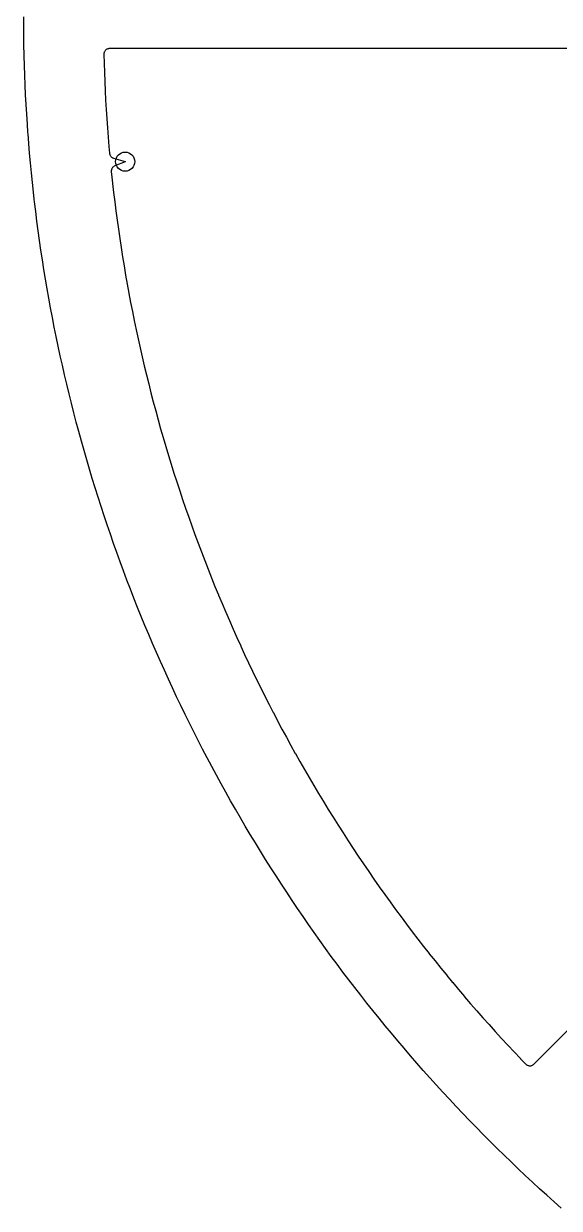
# Model space of a CAD drawing. Header units: millimetres. Extents: x -70 to 70, y -70 to 70.
# Drawn here: x -70.2 to -46.6, y -52.6 to -0.3 of the extents above; entities that cross this region are included whole.
import ezdxf

# ---------------------------------------------------------------- set-up
doc = ezdxf.new("R2010")
doc.units = ezdxf.units.MM
for name, color, linetype in [('CUT_INNER', 6, 'Continuous'), ('CUT_OUTER', 1, 'Continuous'), ('ENGRAVE', 7, 'Continuous')]:
    doc.layers.add(name, color=color, linetype=linetype)

msp = doc.modelspace()

# ---------------------------------------------------------------- linework, layer by layer
at = {"layer": 'CUT_INNER'}
msp.add_lwpolyline([(-45.4711, -1.404), (-66.4193, -1.404), (-66.4443, -1.4052), (-66.469, -1.409), (-66.4931, -1.4151), (-66.5166, -1.4237), (-66.5391, -1.4345), (-66.5604, -1.4476), (-66.5803, -1.4627), (-66.5985, -1.4797), (-66.615, -1.4984), (-66.6296, -1.5187), (-66.642, -1.5404), (-66.6522, -1.5631), (-66.6601, -1.5868), (-66.6656, -1.6112), (-66.6687, -1.6359), (-66.6692, -1.6609), (-66.6586, -2.0449), (-66.6586, -2.0465), (-66.6448, -2.4539), (-66.6448, -2.4554), (-66.6285, -2.8628), (-66.6285, -2.8643), (-66.6097, -3.2716), (-66.6096, -3.2731), (-66.5884, -3.6802), (-66.5883, -3.6817), (-66.5645, -4.0887), (-66.5644, -4.0902), (-66.5382, -4.4971), (-66.5381, -4.4986), (-66.5094, -4.9053), (-66.5092, -4.9068), (-66.478, -5.3133), (-66.4779, -5.3148), (-66.4442, -5.7211), (-66.444, -5.7226), (-66.4174, -6.0214), (-66.414, -6.0459), (-66.4082, -6.0699), (-66.4, -6.0932), (-66.3896, -6.1156), (-66.377, -6.1369), (-66.3624, -6.1568), (-66.3459, -6.1752), (-66.3277, -6.1918), (-66.3079, -6.2066), (-66.2868, -6.2194), (-66.2645, -6.23), (-66.2413, -6.2383), (-65.7349, -6.3927), (-65.7297, -6.3946), (-65.7345, -6.3968), (-66.1853, -6.5843), (-66.2075, -6.5948), (-66.2285, -6.6075), (-66.2482, -6.6222), (-66.2664, -6.6387), (-66.2829, -6.6569), (-66.2975, -6.6767), (-66.3101, -6.6978), (-66.3205, -6.72), (-66.3287, -6.7432), (-66.3346, -6.767), (-66.3382, -6.7913), (-66.3393, -6.8159), (-66.338, -6.8404), (-66.3276, -6.9431), (-66.3274, -6.9446), (-66.2837, -7.35), (-66.2836, -7.3515), (-66.2374, -7.7565), (-66.2372, -7.7581), (-66.1886, -8.1628), (-66.1884, -8.1643), (-66.1372, -8.5688), (-66.137, -8.5703), (-66.0834, -8.9744), (-66.0832, -8.9759), (-66.0271, -9.3797), (-66.0269, -9.3813), (-65.9683, -9.7847), (-65.9681, -9.7862), (-65.907, -10.1893), (-65.9068, -10.1908), (-65.8433, -10.5935), (-65.843, -10.595), (-65.777, -10.9973), (-65.7768, -10.9988), (-65.7083, -11.4007), (-65.708, -11.4022), (-65.6371, -11.8037), (-65.6368, -11.8052), (-65.5634, -12.2062), (-65.5632, -12.2077), (-65.4873, -12.6082), (-65.487, -12.6097), (-65.4087, -13.0098), (-65.4084, -13.0113), (-65.3277, -13.4109), (-65.3274, -13.4124), (-65.2441, -13.8115), (-65.2438, -13.813), (-65.1582, -14.2116), (-65.1578, -14.2131), (-65.0697, -14.6111), (-65.0694, -14.6126), (-64.9789, -15.0101), (-64.9785, -15.0116), (-64.8855, -15.4085), (-64.8852, -15.41), (-64.7898, -15.8064), (-64.7894, -15.8078), (-64.6916, -16.2036), (-64.6912, -16.2051), (-64.5909, -16.6002), (-64.5905, -16.6017), (-64.4879, -16.9962), (-64.4875, -16.9977), (-64.3824, -17.3916), (-64.382, -17.3931), (-64.2744, -17.7863), (-64.274, -17.7878), (-64.1641, -18.1804), (-64.1637, -18.1819), (-64.0513, -18.5737), (-64.0509, -18.5752), (-63.9362, -18.9664), (-63.9357, -18.9679), (-63.8186, -19.3584), (-63.8181, -19.3598), (-63.6986, -19.7496), (-63.6981, -19.751), (-63.5762, -20.14), (-63.5757, -20.1415), (-63.4514, -20.5298), (-63.451, -20.5312), (-63.3243, -20.9187), (-63.3238, -20.9202), (-63.1947, -21.3069), (-63.1942, -21.3083), (-63.0628, -21.6942), (-63.0623, -21.6957), (-62.9285, -22.0808), (-62.928, -22.0822), (-62.7918, -22.4665), (-62.7913, -22.4679), (-62.6528, -22.8513), (-62.6523, -22.8528), (-62.5114, -23.2353), (-62.5109, -23.2368), (-62.3677, -23.6184), (-62.3671, -23.6199), (-62.2216, -24.0007), (-62.221, -24.0021), (-62.0731, -24.382), (-62.0726, -24.3834), (-61.9224, -24.7624), (-61.9218, -24.7639), (-61.7692, -25.1419), (-61.7687, -25.1433), (-61.6138, -25.5204), (-61.6132, -25.5219), (-61.4561, -25.898), (-61.4555, -25.8994), (-61.296, -26.2746), (-61.2954, -26.276), (-61.1336, -26.6502), (-61.133, -26.6516), (-60.969, -27.0248), (-60.9683, -27.0262), (-60.802, -27.3984), (-60.8014, -27.3998), (-60.6327, -27.771), (-60.6321, -27.7724), (-60.4612, -28.1425), (-60.4605, -28.1439), (-60.2874, -28.513), (-60.2867, -28.5143), (-60.1113, -28.8823), (-60.1106, -28.8837), (-59.9329, -29.2506), (-59.9323, -29.252), (-59.7523, -29.6178), (-59.7516, -29.6192), (-59.5695, -29.9839), (-59.5688, -29.9853), (-59.3844, -30.3488), (-59.3837, -30.3502), (-59.197, -30.7126), (-59.1963, -30.714), (-59.0075, -31.0753), (-59.0068, -31.0767), (-58.8157, -31.4368), (-58.815, -31.4381), (-58.6217, -31.7971), (-58.621, -31.7984), (-58.4255, -32.1562), (-58.4247, -32.1575), (-58.2271, -32.514), (-58.2263, -32.5154), (-58.0265, -32.8707), (-58.0257, -32.872), (-57.8237, -33.2261), (-57.8229, -33.2275), (-57.6187, -33.5803), (-57.618, -33.5816), (-57.4116, -33.9332), (-57.4108, -33.9345), (-57.2023, -34.2849), (-57.2015, -34.2862), (-56.9909, -34.6352), (-56.9901, -34.6365), (-56.7773, -34.9842), (-56.7765, -34.9855), (-56.5616, -35.332), (-56.5607, -35.3333), (-56.3437, -35.6783), (-56.3429, -35.6796), (-56.1237, -36.0234), (-56.1229, -36.0247), (-55.9016, -36.3671), (-55.9008, -36.3684), (-55.6774, -36.7094), (-55.6766, -36.7107), (-55.4511, -37.0503), (-55.4503, -37.0516), (-55.2228, -37.3899), (-55.2219, -37.3912), (-54.9923, -37.728), (-54.9914, -37.7293), (-54.7598, -38.0647), (-54.7589, -38.066), (-54.5252, -38.4), (-54.5243, -38.4013), (-54.2885, -38.7339), (-54.2876, -38.7351), (-54.0498, -39.0662), (-54.0489, -39.0675), (-53.8091, -39.3971), (-53.8082, -39.3984), (-53.5664, -39.7266), (-53.5655, -39.7278), (-53.3216, -40.0545), (-53.3207, -40.0557), (-53.0748, -40.3809), (-53.0739, -40.3821), (-52.8261, -40.7058), (-52.8251, -40.707), (-52.5753, -41.0292), (-52.5743, -41.0304), (-52.3226, -41.351), (-52.3216, -41.3522), (-52.0678, -41.6713), (-52.0669, -41.6725), (-51.8112, -41.99), (-51.8102, -41.9912), (-51.5526, -42.3071), (-51.5516, -42.3083), (-51.292, -42.6226), (-51.291, -42.6238), (-51.0295, -42.9365), (-51.0285, -42.9377), (-50.7651, -43.2488), (-50.7641, -43.25), (-50.4988, -43.5595), (-50.4978, -43.5607), (-50.2305, -43.8685), (-50.2295, -43.8697), (-49.9604, -44.1759), (-49.9594, -44.1771), (-49.6884, -44.4817), (-49.6874, -44.4828), (-49.4145, -44.7857), (-49.4135, -44.7868), (-49.1388, -45.0881), (-49.1378, -45.0892), (-48.8612, -45.3887), (-48.8602, -45.3898), (-48.5818, -45.6877), (-48.5808, -45.6888), (-48.3006, -45.9849), (-48.2995, -45.986), (-48.0729, -46.2226), (-48.0548, -46.2397), (-48.0351, -46.2549), (-48.014, -46.268), (-47.9917, -46.279), (-47.9685, -46.2878), (-47.9444, -46.2942), (-47.9199, -46.2981), (-47.895, -46.2996), (-47.8702, -46.2987), (-47.8456, -46.2952), (-47.8214, -46.2894), (-47.7979, -46.2811), (-47.7754, -46.2706), (-47.754, -46.2579), (-47.734, -46.2431), (-47.7156, -46.2264), (-37.7983, -36.3092)], dxfattribs=at)
at = {"layer": 'CUT_OUTER'}
msp.add_lwpolyline([(-46.501, -52.5899), (-46.8228, -52.3036), (-47.1429, -52.0153), (-47.4611, -51.725), (-47.7776, -51.4328), (-48.0923, -51.1387), (-48.4052, -50.8427), (-48.7162, -50.5447), (-49.0255, -50.2448), (-49.3328, -49.9431), (-49.6384, -49.6394), (-49.942, -49.3339), (-50.2438, -49.0266), (-50.5436, -48.7173), (-50.8416, -48.4063), (-51.1377, -48.0934), (-51.4318, -47.7787), (-51.724, -47.4623), (-52.0143, -47.144), (-52.3025, -46.824), (-52.5889, -46.5022), (-52.8732, -46.1786), (-53.1556, -45.8533), (-53.4359, -45.5263), (-53.7142, -45.1976), (-53.9906, -44.8671), (-54.2648, -44.535), (-54.5371, -44.2012), (-54.8073, -43.8657), (-55.0754, -43.5286), (-55.3414, -43.1899), (-55.6054, -42.8495), (-55.8673, -42.5075), (-56.1271, -42.1639), (-56.3847, -41.8187), (-56.6402, -41.4719), (-56.8936, -41.1236), (-57.1449, -40.7738), (-57.394, -40.4224), (-57.641, -40.0694), (-57.8857, -39.715), (-58.1283, -39.3591), (-58.3687, -39.0017), (-58.607, -38.6428), (-58.843, -38.2825), (-59.0767, -37.9207), (-59.3083, -37.5575), (-59.5376, -37.1929), (-59.7647, -36.8268), (-59.9896, -36.4594), (-60.2122, -36.0907), (-60.4325, -35.7205), (-60.6505, -35.3491), (-60.8663, -34.9762), (-61.0797, -34.6021), (-61.2909, -34.2267), (-61.4998, -33.85), (-61.7063, -33.472), (-61.9105, -33.0927), (-62.1124, -32.7122), (-62.3119, -32.3305), (-62.5092, -31.9475), (-62.704, -31.5634), (-62.8965, -31.1781), (-63.0866, -30.7915), (-63.2744, -30.4039), (-63.4597, -30.0151), (-63.6427, -29.6251), (-63.8233, -29.234), (-64.0014, -28.8419), (-64.1772, -28.4486), (-64.3506, -28.0543), (-64.5215, -27.6589), (-64.69, -27.2625), (-64.856, -26.8651), (-65.0197, -26.4666), (-65.1808, -26.0672), (-65.3396, -25.6667), (-65.4958, -25.2653), (-65.6496, -24.863), (-65.8009, -24.4597), (-65.9498, -24.0555), (-66.0961, -23.6504), (-66.24, -23.2444), (-66.3814, -22.8375), (-66.5203, -22.4298), (-66.6566, -22.0212), (-66.7905, -21.6118), (-66.9219, -21.2015), (-67.0507, -20.7905), (-67.177, -20.3787), (-67.3008, -19.9661), (-67.422, -19.5528), (-67.5407, -19.1388), (-67.6569, -18.724), (-67.7705, -18.3085), (-67.8816, -17.8923), (-67.9901, -17.4755), (-68.096, -17.0579), (-68.1994, -16.6398), (-68.3002, -16.221), (-68.3985, -15.8016), (-68.4941, -15.3817), (-68.5872, -14.9611), (-68.6777, -14.54), (-68.7656, -14.1183), (-68.851, -13.6961), (-68.9337, -13.2734), (-69.0139, -12.8502), (-69.0914, -12.4264), (-69.1664, -12.0023), (-69.2387, -11.5777), (-69.3084, -11.1526), (-69.3756, -10.7271), (-69.4401, -10.3012), (-69.502, -9.875), (-69.5613, -9.4483), (-69.6179, -9.0213), (-69.672, -8.594), (-69.7234, -8.1663), (-69.7373, -8.0443), (-69.7723, -7.7376), (-69.8184, -7.3093), (-69.862, -6.8808), (-69.9029, -6.452), (-69.9411, -6.023), (-69.9768, -5.5937), (-70.0098, -5.1642), (-70.0142, -5.1019), (-70.0395, -4.7436), (-70.0401, -4.7353), (-70.0678, -4.3055), (-70.0929, -3.8755), (-70.1154, -3.4453), (-70.1352, -3.015), (-70.1524, -2.5846), (-70.1669, -2.1541), (-70.1788, -1.7236), (-70.1808, -1.6308), (-70.1881, -1.2922), (-70.1947, -0.8615), (-70.1987, -0.4307), (-70.2, 0)], dxfattribs=at)
at = {"layer": 'ENGRAVE'}
msp.add_circle((-65.7289, -6.3945), 0.4212, dxfattribs=at)

doc.saveas('drawing.dxf')
